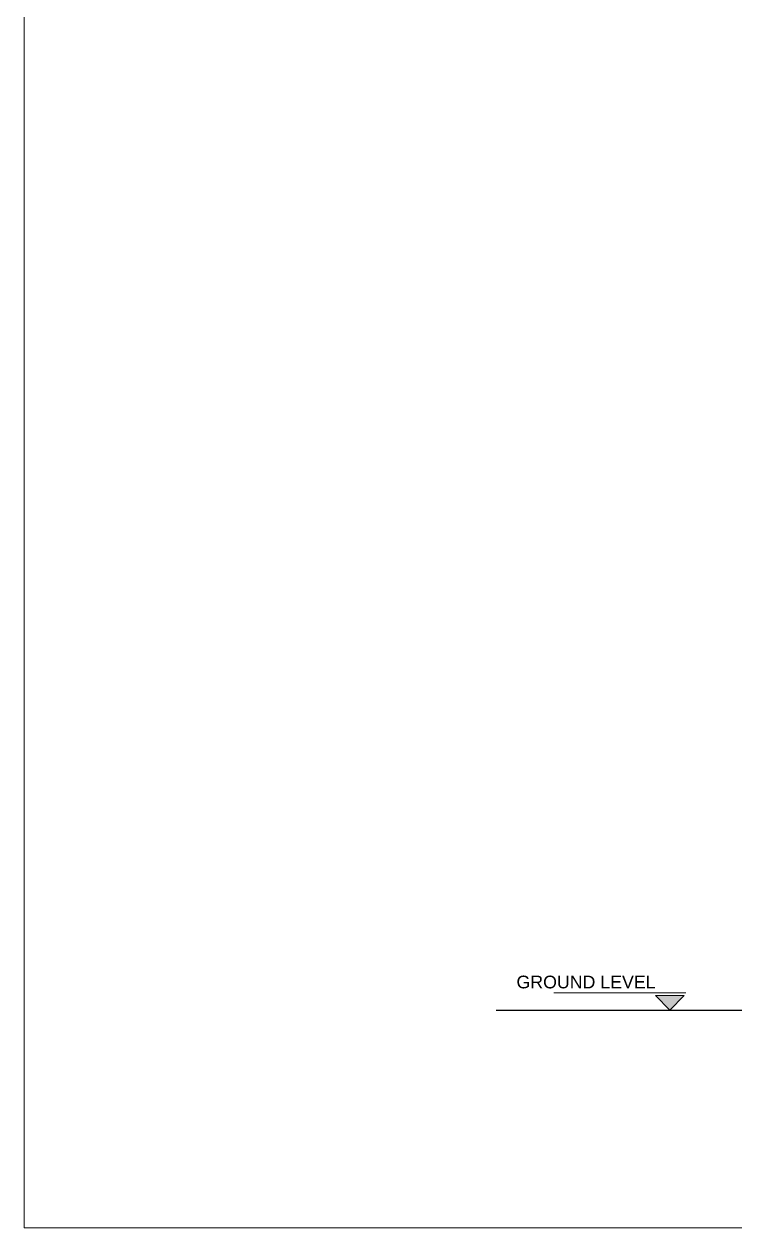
# Model space of a CAD drawing. Header units: millimetres. Extents: x -1932176 to 78768, y -1967 to 1266654.
# Drawn here: x -477447 to -466260, y 388134 to 407086 of the extents above; entities that cross this region are included whole.
import ezdxf

# ---------------------------------------------------------------- set-up
doc = ezdxf.new("R2010")
doc.units = ezdxf.units.MM
doc.layers.add('NAMES', color=252, linetype='Continuous', lineweight=15)
doc.layers.add('SHEET', color=7, linetype='Continuous', lineweight=13)
doc.styles.get("Standard").update_dxf_attribs({"font": 'arial.ttf'})

msp = doc.modelspace()

# ---------------------------------------------------------------- hatches: boundary and pattern name
at = {"layer": 'NAMES', "linetype": 'Continuous', "lineweight": 20, "ltscale": 2, "transparency": 33554687}
h = msp.add_hatch(color=7, dxfattribs=at)
h.dxf.hatch_style = 1
h.paths.add_polyline_path([(-467059.51, 391791.07702), (-467283.9921, 391560.65994), (-467508.4742, 391791.07702)])

# ---------------------------------------------------------------- linework, layer by layer
at = {"ltscale": 30}
msp.add_line((-470017.95712, 391561.67608), (-438267.67432, 391561.67608), dxfattribs=at)
at = {"layer": 'NAMES', "color": 7, "linetype": 'Continuous', "lineweight": 20, "ltscale": 2}
for p, q in [((-467034.37139, 391834.39158), (-469108.31025, 391834.39158)), ((-467283.9921, 391560.65994), (-467508.4742, 391791.07702)), ((-467059.51, 391791.07702), (-467508.4742, 391791.07702)), ((-467283.9921, 391560.65994), (-467059.51, 391791.07702))]:
    msp.add_line(p, q, dxfattribs=at)
at = {"layer": 'SHEET'}
msp.add_lwpolyline([(-477446.92202, 425741.16352), (-427511.16749, 425741.16352), (-427511.16749, 388134.37539), (-477446.92202, 388134.37539)], close=True, dxfattribs=at)

# ---------------------------------------------------------------- texts
at = {"layer": 'NAMES', "color": 7, "linetype": 'Continuous', "lineweight": 20, "ltscale": 2}
msp.add_text('GROUND LEVEL', height=200, dxfattribs=at).set_placement((-469697.53726, 391905.61127))

doc.saveas('drawing.dxf')
